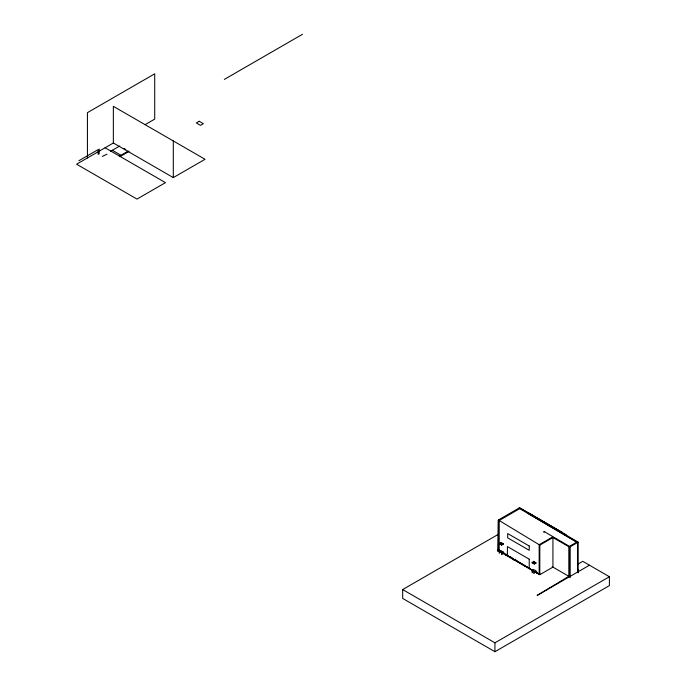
<?xml version="1.0" encoding="UTF-8"?>
<svg xmlns="http://www.w3.org/2000/svg" width="686" height="686" viewBox="0 0 686 686"><rect width="100%" height="100%" fill="white"/><g stroke="black" fill="none" stroke-linecap="round" stroke-linejoin="round"><path stroke-width="1.03" d="M578.264 572.793L578.298 569.869M497.873 551.458L498.362 519.997L519.576 507.751L562.048 532.267M533.759 561.388L535.912 563.112L534.3 564.038L532.156 562.803L533.759 561.388L535.912 563.112M78.847 160.747L98.167 149.591L98.167 154.522M113.353 142.988L113.353 106.339L205.045 159.281L173.301 177.605L113.353 142.988L76.6 164.211L136.994 199.086L165.472 182.639L105.078 147.773M145.098 124.663L154.71 119.115L154.71 73.814L87.422 112.667L87.422 157.969M224.348 79.396L302.457 34.3M110.583 151.289L119.716 146.015M119.227 156.279L128.359 151.006M120.136 156.562L129.062 151.409M498.362 551.553L498.362 519.997L499.211 520.485L519.739 508.635M577.535 564.355L582.774 561.328L609.4 576.737L609.4 585.612L494.932 651.7L402.665 598.432L402.665 589.557L498.182 534.411M499.511 543.458L501.123 542.523L503.267 543.766L501.655 545.173L499.511 543.458L501.655 544.693L503.267 543.766M499.211 550.078L498.362 549.589L497.341 550.172L500.085 551.758M499.314 551.595L500.926 550.661L503.164 551.956L503.164 553.696L501.552 554.622L501.552 552.882L499.314 551.595L499.314 553.336M501.552 552.882L503.164 551.956M543.346 532.002L544.718 531.856M505.35 555.403L507.1 554.391M498.362 519.997L539.813 545.104L552.933 537.532L552.933 567.125L539.813 574.697L534.694 571.738M513.951 560.239L515.743 559.21M532.156 562.803L533.759 561.877M532.156 562.323L534.3 563.558L535.912 562.631M577.501 572.613L577.501 542.532L576.78 542.12L568.823 546.716L568.823 576.3L537.104 595.439L589.454 565.221M539.848 573.933L539.17 574.328L539.162 544.727L552.273 537.155L569.543 547.128L578.178 542.146L528.22 512.742M533.451 573.059L531.959 572.201L531.959 570.46L533.571 569.526L535.809 570.821L535.809 572.561M531.959 570.46L534.197 571.747L535.809 570.821M402.665 589.557L494.932 642.833L609.4 576.737M102.308 156.425L106.956 154.179M124.037 148.51L125.778 149.505M112.341 150.277L120.976 155.268M519.431 507.829L566.216 534.84M518.899 508.146L576.78 542.12M552.273 566.739L569.543 576.72L569.543 547.128M501.835 543.423L503.267 544.247M502.821 553.336L532.911 570.709M527.543 513.128L577.501 542.532M544.161 531.53L570.126 546.793L570.126 577.775M506.131 554.76L532.739 570.512M534.574 571.601L539.162 574.311L536.255 571.695M498.362 549.589L501.08 551.235M502.898 552.333L508.335 555.626M510.144 556.732L512.871 558.378M514.68 559.476L532.808 570.469M534.626 571.567L539.162 574.311M578.178 542.146L578.178 571.738M539.813 545.104L539.813 574.697M535.595 570.718L535.595 572.09M534.3 563.558L534.3 564.038M534.197 571.747L534.197 573.487M501.655 544.693L501.655 545.173M501.123 542.523L501.123 543.003M499.211 520.485L499.211 552.041M494.932 642.833L494.932 651.7M173.301 140.947L173.301 177.605M99.187 148.999L99.187 153.93M199.172 121.268L196.307 122.923L200.492 125.341L203.356 123.686L199.172 121.268M529.24 545.996L507.683 533.545L507.683 537.867L529.24 550.309L529.24 545.996M529.223 559.176L507.408 546.579L507.408 555.746L529.223 568.334L529.223 559.176"/></g></svg>
